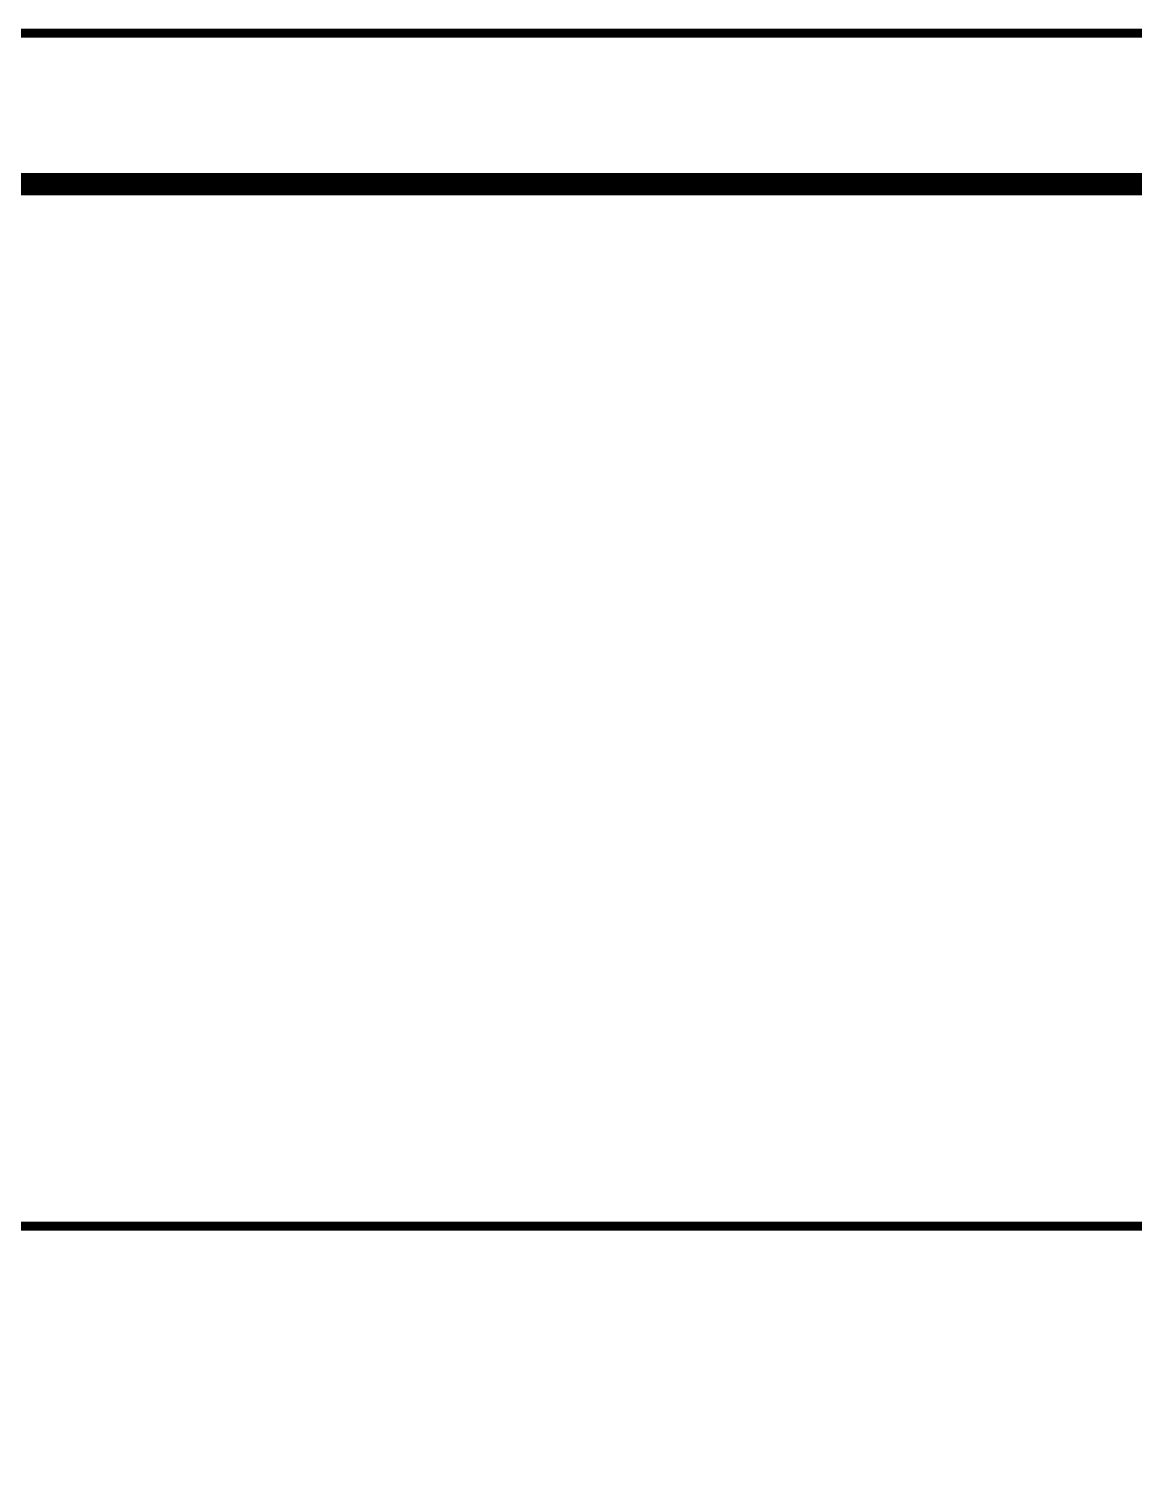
# Model space of a CAD drawing. Header units: millimetres. Extents: x 0 to 420, y 0 to 297.
# Drawn here: x 312.1 to 348.7, y 249.77 to 297.15 of the extents above; entities that cross this region are included whole.
import ezdxf

# ---------------------------------------------------------------- set-up
doc = ezdxf.new("R2010")
doc.units = ezdxf.units.MM
doc.layers.add('Sheet', color=255, linetype='Continuous')

msp = doc.modelspace()

# ---------------------------------------------------------------- linework, layer by layer
at = {"layer": 'Sheet'}
for points, const_width in [([(0.099, 297), (419.901, 297), (419.901, 0), (0.099, 0), (0.099, 297)], 0.3), ([(0.099, 297), (419.901, 297), (419.901, 0), (0.099, 0), (0.099, 297)], 0.3), ([(0.099, 297), (0.099, 0), (419.901, 0), (419.901, 297), (0.099, 297), (0.099, 297)], 0.0991), ([(0.099, 297), (0.099, 0), (419.901, 0), (419.901, 297), (0.099, 297), (0.099, 297)], 0.0991), ([(20.093, 291.999), (414.919, 291.999), (414.919, 7.998), (20.093, 7.998), (20.093, 291.999)], 0.749)]:
    msp.add_lwpolyline(points, close=True, dxfattribs=dict(at, const_width=const_width))
at = {"layer": 'Sheet', "const_width": 0.3}
for points in [[(309.455, 257.491), (312.468, 257.491)], [(312.468, 257.491), (372.432, 257.491)]]:
    msp.add_lwpolyline(points, dxfattribs=at)

doc.saveas('drawing.dxf')
